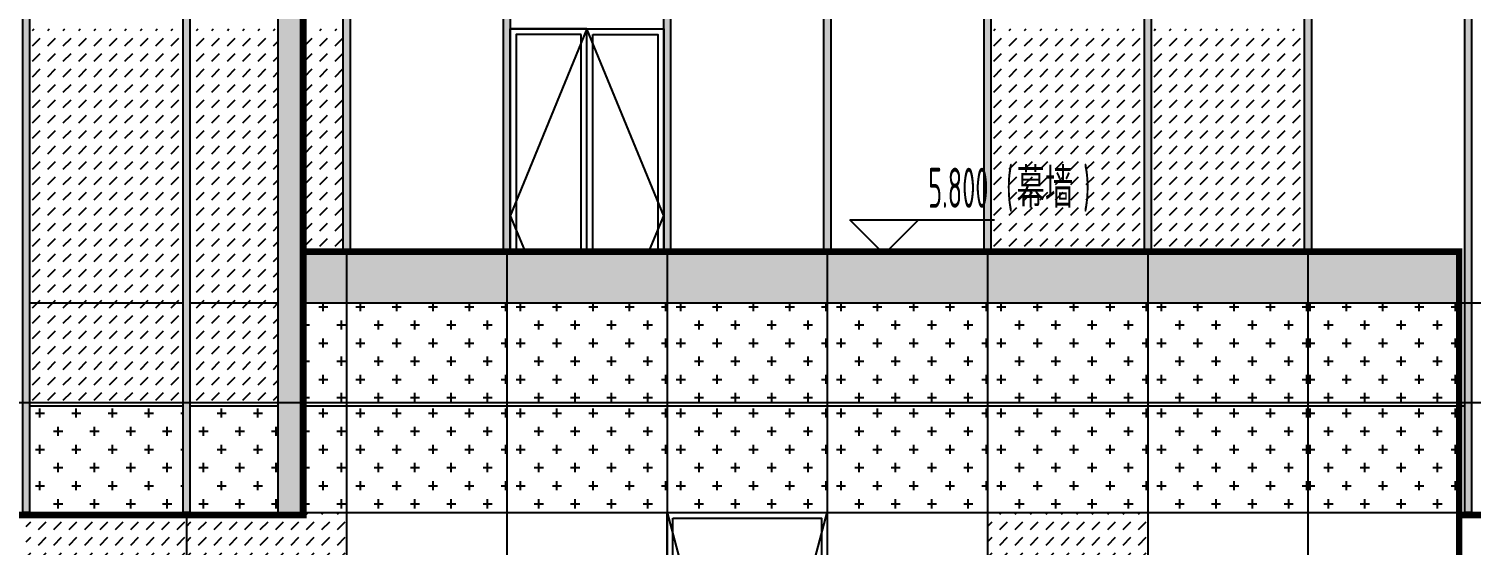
# Model space of a CAD drawing. Extents: x -863035 to 270371, y -8918 to 240488.
# Drawn here: x -372670 to -360067, y 123211 to 127726 of the extents above; entities that cross this region are included whole.
import ezdxf
from ezdxf.xclip import XClip

# ---------------------------------------------------------------- set-up
doc = ezdxf.new("R2010")
doc.units = 0
doc.header["$LTSCALE"] = 1000
doc.header["$MEASUREMENT"] = 0
doc.header["$XCLIPFRAME"] = 0
doc.linetypes.add('109-34 轴网$0$L1$0$$AUDIT_BAD_LTYPE1', pattern=[0])
for name, color, linetype in [('01-标注_标高', 200, 'Continuous'), ('02-TEXT_标注', 130, 'Continuous'), ('05-填充_156', 156, 'Continuous'), ('05-填充_18', 18, 'Continuous'), ('A-C_窗', 140, 'Continuous'), ('D_铝板', 181, 'Continuous'), ('E-立面', 255, 'Continuous'), ('E-立面轮廓', 241, 'Continuous')]:
    doc.layers.add(name, color=color, linetype=linetype)
doc.layers.add('04-不打印_辅助线', color=165, linetype='Continuous', plot=False)
doc.styles.add('_TCH_DIM', font='ROS1', dxfattribs={"width": 0.75, "bigfont": 'JD'})
pattern_1 = [(45, (24016.51, -112330.42), (4e-14, 134.70384), [95.25, -95.25])]
pattern_2 = [(360, (35216.51, -112330.42), (158.75, 158.75), [79.375, -238.125]), (90, (35256.2, -112370.1), (-158.75, 158.75), [79.375, -238.125])]

# ---------------------------------------------------------------- blocks, each defined once
blk = doc.blocks.new('A$C70DF4B89')
at = {"layer": 'A-C_窗'}
for points in [[(-1400, 2640), (0, 2640), (0, 0), (-1400, 0)], [(-1350, 2590), (-50, 2590), (-50, 50), (-1350, 50)]]:
    blk.add_lwpolyline(points, close=True, dxfattribs=at)
blk.add_lwpolyline([(-1400, 2640), (-700, 0), (0, 2640)], dxfattribs=at)
blk = doc.blocks.new('A$C45C43561')
at = {"layer": 'A-C_窗'}
for points in [[(60, -1000), (60, 2270), (1400, 2270), (1400, -1000)], [(730, 2270), (60, 2270), (60, -1000), (730, -1000)], [(680, 2220), (110, 2220), (110, -950), (680, -950)], [(780, 2220), (1350, 2220), (1350, -950), (780, -950)]]:
    blk.add_lwpolyline(points, close=True, dxfattribs=at)
blk.add_lwpolyline([(730, 2270), (60, 635), (730, -1000), (1400, 635), (730, 2270)], dxfattribs=at)
blk = doc.blocks.new('*U25')
at = {"layer": '05-填充_18'}
h = blk.add_hatch(color=256, dxfattribs=at)
h.dxf.hatch_style = 1
h.paths.add_polyline_path([(60, -10350), (0, -10350), (0, 310), (60, 310)])
blk.add_lwpolyline([(60, -10350), (0, -10350), (0, 310), (60, 310)], close=True)
blk = doc.blocks.new('*U29')
at = {"layer": '05-填充_18'}
h = blk.add_hatch(color=256, dxfattribs=at)
h.dxf.hatch_style = 1
h.paths.add_polyline_path([(60, -12290), (0, -12290), (0, 310), (60, 310)])
blk.add_lwpolyline([(60, -12290), (0, -12290), (0, 310), (60, 310)], close=True)
blk = doc.blocks.new('*U30')
at = {"layer": '05-填充_18'}
h = blk.add_hatch(color=256, dxfattribs=at)
h.dxf.hatch_style = 1
h.paths.add_polyline_path([(60, -14550), (0, -14550), (0, 310), (60, 310)])
blk.add_lwpolyline([(60, -14550), (0, -14550), (0, 310), (60, 310)], close=True)
blk = doc.blocks.new('lghjuytd')
at = {"layer": '05-填充_156'}
h = blk.add_hatch(dxfattribs=at)
h.set_pattern_fill('DASH', color=256, scale=100, angle=225)
h.set_pattern_definition([(45, (32416.51, -112330.42), (4e-14, 134.70384), [95.25, -95.25])])
h.paths.add_polyline_path([(25193.5, -15948.3), (23853.5, -15948.3), (23853.5, -19248.3), (25193.5, -19248.3)])
h = blk.add_hatch(dxfattribs=at)
h.set_pattern_fill('DASH', color=256, scale=100, angle=225)
h.set_pattern_definition(pattern_1)
h.paths.add_polyline_path([(25253.5, -19248.3), (26023.5, -19248.3), (26023.5, -15948.3), (25253.5, -15948.3)])
h = blk.add_hatch(dxfattribs=at)
h.set_pattern_fill('DASH', color=256, scale=100, angle=225)
h.set_pattern_definition(pattern_1)
h.paths.add_polyline_path([(26593.5, -15948.3), (26223.5, -15948.3), (26223.5, -17918.3), (26593.5, -17918.3)])
h = blk.add_hatch(dxfattribs=at)
h.set_pattern_fill('DASH', color=256, scale=100, angle=225)
h.set_pattern_definition([(45, (40816.51, -112330.42), (4e-14, 134.70384), [95.25, -95.25])])
h.paths.add_polyline_path([(33593.5, -15948.3), (32253.5, -15948.3), (32253.5, -17918.3), (33593.5, -17918.3)])
h = blk.add_hatch(dxfattribs=at)
h.set_pattern_fill('DASH', color=256, scale=100, angle=225)
h.set_pattern_definition([(45, (42216.51, -112330.42), (4e-14, 134.70384), [95.25, -95.25])])
h.paths.add_polyline_path([(34993.5, -15948.3), (33653.5, -15948.3), (33653.5, -17918.3), (34993.5, -17918.3)])
h = blk.add_hatch(dxfattribs=at)
h.set_pattern_fill('CROSS', color=136, scale=100, angle=180)
h.set_pattern_definition([(360, (35786.51, -111400.42), (158.75, 158.75), [79.375, -238.125]), (90, (35826.2, -111440.1), (-158.75, 158.75), [79.375, -238.125])])
h.paths.add_polyline_path([(26623.5, -18348.3), (26223.5, -18348.3), (26223.5, -19248.3), (26623.5, -19248.3)])
h = blk.add_hatch(dxfattribs=at)
h.set_pattern_fill('CROSS', color=136, scale=100, angle=180)
h.set_pattern_definition([(360, (38016.51, -111400.42), (158.75, 158.75), [79.375, -238.125]), (90, (38056.2, -111440.1), (-158.75, 158.75), [79.375, -238.125])])
h.paths.add_polyline_path([(28023.5, -18348.3), (26623.5, -18348.3), (26623.5, -19248.3), (28023.5, -19248.3)])
h = blk.add_hatch(dxfattribs=at)
h.set_pattern_fill('CROSS', color=136, scale=100, angle=180)
h.set_pattern_definition([(360, (39416.51, -111400.42), (158.75, 158.75), [79.375, -238.125]), (90, (39456.2, -111440.1), (-158.75, 158.75), [79.375, -238.125])])
h.paths.add_polyline_path([(29423.5, -18348.3), (28023.5, -18348.3), (28023.5, -19248.3), (29423.5, -19248.3)])
h = blk.add_hatch(dxfattribs=at)
h.set_pattern_fill('CROSS', color=136, scale=100, angle=180)
h.set_pattern_definition([(360, (40816.51, -111400.42), (158.75, 158.75), [79.375, -238.125]), (90, (40856.2, -111440.1), (-158.75, 158.75), [79.375, -238.125])])
h.paths.add_polyline_path([(30823.5, -18348.3), (29423.5, -18348.3), (29423.5, -19248.3), (30823.5, -19248.3)])
h = blk.add_hatch(dxfattribs=at)
h.set_pattern_fill('CROSS', color=136, scale=100, angle=180)
h.set_pattern_definition([(360, (42216.51, -111400.42), (158.75, 158.75), [79.375, -238.125]), (90, (42256.2, -111440.1), (-158.75, 158.75), [79.375, -238.125])])
h.paths.add_polyline_path([(32223.5, -18348.3), (30823.5, -18348.3), (30823.5, -19248.3), (32223.5, -19248.3)])
h = blk.add_hatch(dxfattribs=at)
h.set_pattern_fill('CROSS', color=136, scale=100, angle=180)
h.set_pattern_definition([(360, (43616.51, -111400.42), (158.75, 158.75), [79.375, -238.125]), (90, (43656.2, -111440.1), (-158.75, 158.75), [79.375, -238.125])])
h.paths.add_polyline_path([(33623.5, -18348.3), (32223.5, -18348.3), (32223.5, -19248.3), (33623.5, -19248.3)])
h = blk.add_hatch(dxfattribs=at)
h.set_pattern_fill('CROSS', color=136, scale=100, angle=180)
h.set_pattern_definition([(360, (45016.51, -111400.42), (158.75, 158.75), [79.375, -238.125]), (90, (45056.2, -111440.1), (-158.75, 158.75), [79.375, -238.125])])
h.paths.add_polyline_path([(35023.5, -18348.3), (33623.5, -18348.3), (33623.5, -19248.3), (35023.5, -19248.3)])
h = blk.add_hatch(dxfattribs=at)
h.set_pattern_fill('CROSS', color=136, scale=100, angle=180)
h.set_pattern_definition([(360, (46316.51, -111400.42), (158.75, 158.75), [79.375, -238.125]), (90, (46356.2, -111440.1), (-158.75, 158.75), [79.375, -238.125])])
h.paths.add_polyline_path([(36323.5, -18348.3), (35023.5, -18348.3), (35023.5, -19248.3), (36323.5, -19248.3)])
h = blk.add_hatch(dxfattribs=at)
h.set_pattern_fill('CROSS', color=136, scale=100, angle=180)
h.set_pattern_definition(pattern_2)
h.paths.add_polyline_path([(25193.5, -19248.3), (23853.5, -19248.3), (23853.5, -20178.3), (25193.5, -20178.3)])
h = blk.add_hatch(dxfattribs=at)
h.set_pattern_fill('CROSS', color=136, scale=100, angle=180)
h.set_pattern_definition(pattern_2)
h.paths.add_polyline_path([(26023.5, -19248.3), (25253.5, -19248.3), (25253.5, -20178.3), (26023.5, -20178.3)])
h = blk.add_hatch(dxfattribs=at)
h.set_pattern_fill('CROSS', color=136, scale=100, angle=180)
h.set_pattern_definition([(360, (35786.51, -112330.42), (158.75, 158.75), [79.375, -238.125]), (90, (35826.2, -112370.1), (-158.75, 158.75), [79.375, -238.125])])
h.paths.add_polyline_path([(26623.5, -19248.3), (26223.5, -19248.3), (26223.5, -20178.3), (26623.5, -20178.3)])
h = blk.add_hatch(dxfattribs=at)
h.set_pattern_fill('CROSS', color=136, scale=100, angle=180)
h.set_pattern_definition([(360, (38016.51, -112330.42), (158.75, 158.75), [79.375, -238.125]), (90, (38056.2, -112370.1), (-158.75, 158.75), [79.375, -238.125])])
h.paths.add_polyline_path([(28023.5, -19248.3), (26623.5, -19248.3), (26623.5, -20178.3), (28023.5, -20178.3)])
h = blk.add_hatch(dxfattribs=at)
h.set_pattern_fill('CROSS', color=136, scale=100, angle=180)
h.set_pattern_definition([(360, (39416.51, -112330.42), (158.75, 158.75), [79.375, -238.125]), (90, (39456.2, -112370.1), (-158.75, 158.75), [79.375, -238.125])])
h.paths.add_polyline_path([(29423.5, -19248.3), (28023.5, -19248.3), (28023.5, -20178.3), (29423.5, -20178.3)])
h = blk.add_hatch(dxfattribs=at)
h.set_pattern_fill('CROSS', color=136, scale=100, angle=180)
h.set_pattern_definition([(360, (40816.51, -112330.42), (158.75, 158.75), [79.375, -238.125]), (90, (40856.2, -112370.1), (-158.75, 158.75), [79.375, -238.125])])
h.paths.add_polyline_path([(30823.5, -19248.3), (29423.5, -19248.3), (29423.5, -20178.3), (30823.5, -20178.3)])
h = blk.add_hatch(dxfattribs=at)
h.set_pattern_fill('CROSS', color=136, scale=100, angle=180)
h.set_pattern_definition([(360, (42216.51, -112330.42), (158.75, 158.75), [79.375, -238.125]), (90, (42256.2, -112370.1), (-158.75, 158.75), [79.375, -238.125])])
h.paths.add_polyline_path([(32223.5, -19248.3), (30823.5, -19248.3), (30823.5, -20178.3), (32223.5, -20178.3)])
h = blk.add_hatch(dxfattribs=at)
h.set_pattern_fill('CROSS', color=136, scale=100, angle=180)
h.set_pattern_definition([(360, (43616.51, -112330.42), (158.75, 158.75), [79.375, -238.125]), (90, (43656.2, -112370.1), (-158.75, 158.75), [79.375, -238.125])])
h.paths.add_polyline_path([(33623.5, -19248.3), (32223.5, -19248.3), (32223.5, -20178.3), (33623.5, -20178.3)])
h = blk.add_hatch(dxfattribs=at)
h.set_pattern_fill('CROSS', color=136, scale=100, angle=180)
h.set_pattern_definition([(360, (45016.51, -112330.42), (158.75, 158.75), [79.375, -238.125]), (90, (45056.2, -112370.1), (-158.75, 158.75), [79.375, -238.125])])
h.paths.add_polyline_path([(35023.5, -19248.3), (33623.5, -19248.3), (33623.5, -20178.3), (35023.5, -20178.3)])
h = blk.add_hatch(dxfattribs=at)
h.set_pattern_fill('CROSS', color=136, scale=100, angle=180)
h.set_pattern_definition([(360, (46316.51, -112330.42), (158.75, 158.75), [79.375, -238.125]), (90, (46356.2, -112370.1), (-158.75, 158.75), [79.375, -238.125])])
h.paths.add_polyline_path([(36323.5, -19248.3), (35023.5, -19248.3), (35023.5, -20178.3), (36323.5, -20178.3)])
at = {"layer": '05-填充_18'}
h = blk.add_hatch(color=256, dxfattribs=at)
h.dxf.hatch_style = 1
h.paths.add_polyline_path([(26223.5, -9518.3), (26023.5, -9518.3), (26023.5, -20178.3), (26223.5, -20178.3)])
h = blk.add_hatch(color=256, dxfattribs=at)
h.dxf.hatch_style = 1
h.paths.add_polyline_path([(26223.5, -17918.3), (26223.5, -18348.3), (36323.5, -18348.3), (36323.5, -17918.3)])
at = {"layer": '01-标注_标高'}
for p, q in [((31319, -17918.3), (31019, -17618.3)), ((31019, -17618.3), (32285, -17618.3)), ((31319, -17918.3), (31619, -17618.3))]:
    blk.add_line(p, q, dxfattribs=at)
at = {"layer": '04-不打印_辅助线'}
blk.add_lwpolyline([(67010, -19218.3), (7385.4, -19218.3)], dxfattribs=at)
at = {"layer": '05-填充_156'}
blk.add_line((26593.5, -17918.3), (26593.5, -5748.3), dxfattribs=at)
at = {"layer": 'A-C_窗'}
for p, q in [((26623.5, -17918.3), (26623.5, -20178.3)), ((28023.5, -17918.3), (28023.5, -20178.3)), ((29423.5, -17918.3), (29423.5, -20178.3)), ((30823.5, -17918.3), (30823.5, -20178.3)), ((32223.5, -17918.3), (32223.5, -20178.3)), ((33623.5, -17918.3), (33623.5, -20178.3)), ((35023.5, -17918.3), (35023.5, -20178.3))]:
    blk.add_line(p, q, dxfattribs=at)
for points in [[(25193.5, -18348.3), (23853.5, -18348.3)], [(26023.5, -18348.3), (25253.5, -18348.3)], [(37223.5, -18348.3), (36323.5, -18348.3)], [(25193.5, -19248.3), (23853.5, -19248.3)], [(26023.5, -19248.3), (25253.5, -19248.3)], [(26623.5, -19248.3), (26223.5, -19248.3)], [(28023.5, -19248.3), (26623.5, -19248.3)], [(29423.5, -19248.3), (28023.5, -19248.3)], [(30823.5, -19248.3), (29423.5, -19248.3)], [(32223.5, -19248.3), (30823.5, -19248.3)], [(33623.5, -19248.3), (32223.5, -19248.3)], [(35023.5, -19248.3), (33623.5, -19248.3)], [(36393.5, -19248.3), (35023.5, -19248.3)], [(26223.5, -20178.3), (36323.5, -20178.3)], [(36323.5, -20178.3), (49423.5, -20178.3)]]:
    blk.add_lwpolyline(points, dxfattribs=at)
at = {"layer": 'E-立面', "linetype": '109-34 轴网$0$L1$0$$AUDIT_BAD_LTYPE1'}
blk.add_line((26023.5, -9518.3), (26023.5, -20178.3), dxfattribs=at)
blk.add_lwpolyline([(26223.5, -20178.3), (26223.5, -9518.3), (11233.5, -9518.3), (11233.5, -20178.3)], close=True, dxfattribs=at)
for points in [[(36323.5, -17918.3), (26223.5, -17918.3)], [(36323.5, -17918.3), (36323.5, -20178.3)], [(36323.5, -18348.3), (26223.5, -18348.3)]]:
    blk.add_lwpolyline(points, dxfattribs=at)
at = {"layer": 'E-立面轮廓', "const_width": 50}
for points in [[(36348.5, -20203.3), (44248.5, -20203.3), (44248.5, -2893.3), (24398.5, -2893.3), (24398.5, -5318.3)], [(36348.5, -23818.3), (36348.5, -17893.3), (26223.5, -17893.3)]]:
    blk.add_lwpolyline(points, dxfattribs=at)
blk.add_lwpolyline([(26248.5, -20203.3), (26248.5, -9493.3), (11208.5, -9493.3), (11208.5, -20203.3)], close=True, dxfattribs=at)
at = {"layer": 'A-C_窗'}
ref = blk.add_blockref('A$C45C43561', (27993.5, -18218.3), dxfattribs=at)
XClip(ref).set_block_clipping_path([(60, 300), (1400, 2270)])
at = {"layer": 'D_铝板'}
for name, p in [('*U29', (26593.5, -5628.2)), ('*U29', (27993.5, -5628.2)), ('*U29', (29393.5, -5628.2)), ('*U29', (30793.5, -5628.2)), ('*U29', (32193.5, -5628.2)), ('*U29', (33593.5, -5628.2)), ('*U29', (34993.5, -5628.2)), ('*U30', (36393.5, -5628.2)), ('*U25', (23793.5, -9828.2)), ('*U25', (25193.5, -9828.2))]:
    blk.add_blockref(name, p, dxfattribs=at)
at = {"layer": '02-TEXT_标注', "style": '_TCH_DIM'}
for s, height, width, p in [('(', 350, 0.5625, (32385, -17513.3)), ('幕墙', 347.29, 0.75, (32476.9, -17513.3)), (')', 350, 0.5625, (33058.9, -17513.3)), ('5.800', 350, 0.5625, (31703.8, -17513.3))]:
    blk.add_text(s, height=height, dxfattribs=dict(at, width=width)).set_placement(p)

msp = doc.modelspace()

# ---------------------------------------------------------------- hatches: boundary and pattern name
at = {"layer": '05-填充_156'}
h = msp.add_hatch(dxfattribs=at)
h.set_pattern_fill('DASH', color=256, scale=100, angle=225)
h.set_pattern_definition([(45, (-364099.45, 31344.11), (4e-14, 134.70384), [95.25, -95.25])])
h.paths.add_polyline_path([(-371292.5, 123496.2), (-372692.5, 123496.2), (-372692.5, 119956.2), (-371292.5, 119956.2)])
h = msp.add_hatch(dxfattribs=at)
h.set_pattern_fill('DASH', color=256, scale=100, angle=225)
h.set_pattern_definition([(45, (-362699.45, 31344.11), (4e-14, 134.70384), [95.25, -95.25])])
h.paths.add_polyline_path([(-369892.5, 123496.2), (-371292.5, 123496.2), (-371292.5, 119956.2), (-369892.5, 119956.2)])
h = msp.add_hatch(dxfattribs=at)
h.set_pattern_fill('DASH', color=256, scale=100, angle=225)
h.set_pattern_definition([(45, (-355699.45, 31344.11), (4e-14, 134.70384), [95.25, -95.25])])
h.paths.add_polyline_path([(-362892.5, 123496.2), (-364292.5, 123496.2), (-364292.5, 119956.2), (-362892.5, 119956.2)])

# ---------------------------------------------------------------- linework, layer by layer
at = {"layer": '04-不打印_辅助线'}
msp.add_lwpolyline([(-329505.9, 124456.2), (-389130.6, 124456.2)], dxfattribs=at)
at = {"layer": 'A-C_窗'}
for points in [[(-371292.5, 123496.2), (-371292.5, 119956.2)], [(-369892.5, 123496.2), (-369892.5, 119956.2)], [(-368492.5, 123496.2), (-368492.5, 119956.2)], [(-367092.5, 123496.2), (-367092.5, 119956.2)], [(-365692.5, 123496.2), (-365692.5, 119956.2)], [(-364292.5, 123496.2), (-364292.5, 119956.2)], [(-362892.5, 123496.2), (-362892.5, 119956.2)], [(-361492.5, 123496.2), (-361492.5, 119956.2)]]:
    msp.add_lwpolyline(points, dxfattribs=at)
at = {"layer": 'E-立面', "linetype": '109-34 轴网$0$L1$0$$AUDIT_BAD_LTYPE1'}
msp.add_lwpolyline([(-360192.5, 123496.2), (-360192.5, 119856.2)], dxfattribs=at)
at = {"layer": 'E-立面轮廓', "const_width": 50}
msp.add_lwpolyline([(-360167.5, 119856.2), (-360167.5, 125781.2), (-370292.5, 125781.2)], dxfattribs=at)

# ---------------------------------------------------------------- block references
at = {"layer": 'A-C_窗'}
msp.add_blockref('A$C70DF4B89', (-365692.5, 120856.2), dxfattribs=at)

# ---------------------------------------------------------------- next in the draw order: block references
msp.add_blockref('lghjuytd', (-396516, 143674.5))

doc.saveas('drawing.dxf')
